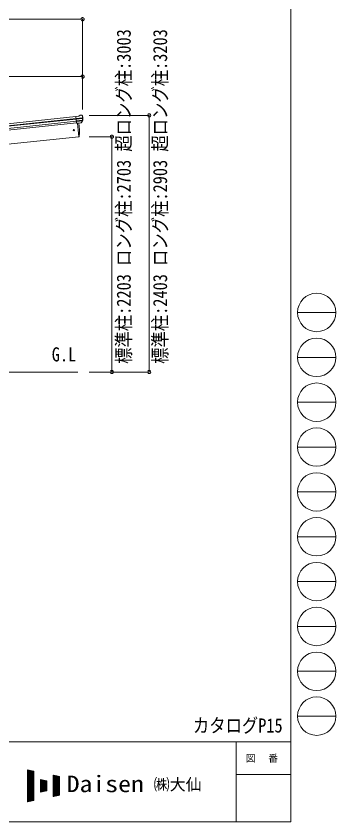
# Model space of a CAD drawing. Units: millimetres at full size, sheet at 1:30; details may follow other scales. Extents: x -20916 to 28483, y -5820 to 5820.
# Drawn here: x 25484 to 28483, y -5820 to 1725 of the extents above; entities that cross this region are included whole.
import ezdxf
from ezdxf.enums import TextEntityAlignment as Align

# ---------------------------------------------------------------- set-up
doc = ezdxf.new("R2010")
doc.units = ezdxf.units.MM
doc.header["$LTSCALE"] = 30
doc.header["$PDMODE"] = 32
doc.header["$PDSIZE"] = 30
doc.linetypes.add('DASHED1', pattern=[1.8, 1.2, -0.6])
doc.layers.add('0-5_DIM1', color=4, linetype='DASHED1', lineweight=9)
doc.layers.add('F-0_240', color=7, linetype='Continuous', lineweight=9)
doc.styles.add('ＭＳ ゴシック', font='')
doc.styles.get('ＭＳ ゴシック').set_extended_font_data('MS Gothic')

msp = doc.modelspace()

# ---------------------------------------------------------------- linework, layer by layer
at = {"layer": '0-5_DIM1', "color": 6, "linetype": 'Continuous'}
for p, q in [((26107.22, 1696.12), (21854.75, 1696.12)), ((26107.22, 1696.12), (26107.22, 858.84)), ((23988.98, 1158.84), (26107.22, 1158.84)), ((26107.22, 1158.84), (26107.22, 851.44)), ((26731.71, 796.12), (26168.85, 796.12)), ((26731.71, 796.12), (26731.71, -1607.28)), ((26381.71, 595.29), (26168.85, 595.29)), ((26381.71, 595.29), (26381.71, -1607.28)), ((26381.71, -1607.28), (26168.85, -1607.28)), ((26731.71, -1607.28), (26168.85, -1607.28))]:
    msp.add_line(p, q, dxfattribs=at)
at = {"layer": '0-5_DIM1', "linetype": 'Continuous'}
for p, q in [((24049.24, 574.73), (26045.33, 784.52)), ((24051.23, 555.83), (26047.31, 765.63)), ((24051.66, 551.65), (26047.75, 761.45)), ((26071.64, 789.3), (26045.12, 786.51)), ((26051.9, 721.96), (26045.12, 786.51)), ((26047.27, 765.98), (26107.01, 772.26)), ((26107.49, 766.39), (26047.89, 760.13)), ((26071.64, 789.3), (26083.24, 796.27)), ((26084.47, 796.68), (26097.96, 798.1)), ((26101.62, 797.01), (26101.62, 797.01)), ((26101.62, 797.01), (26106.8, 792.82)), ((26108.19, 789.12), (26107.88, 790.97)), ((24053.75, 531.79), (26049.84, 741.59)), ((26051.6, 724.85), (24055.51, 515.06)), ((26106.65, 749.64), (26049.62, 743.65)), ((26105.27, 744.98), (26050.09, 739.18)), ((26095.25, 726.75), (26051.88, 722.19)), ((26051.9, 721.96), (26061.85, 723.01)), ((26058.78, 722.68), (26072.17, 595.29)), ((26061.85, 723.01), (26062.12, 722.94)), ((26062.12, 722.94), (26087.45, 725.6)), ((26087.45, 725.6), (26087.7, 725.72)), ((26087.7, 725.72), (26095.4, 726.53)), ((26096.71, 728.4), (26106.16, 746.7)), ((26097.76, 727.97), (26107.88, 746.23)), ((26072.17, 595.29), (24144.83, 392.72)), ((26072.17, 595.29), (26074.23, 595.58))]:
    msp.add_line(p, q, dxfattribs=at)
at = {"layer": '0-5_DIM1', "color": 7, "linetype": 'Continuous'}
msp.add_line((24144.83, -1607.28), (26063.77, -1607.28), dxfattribs=at)
at = {"layer": '0-5_DIM1', "linetype": 'Continuous'}
msp.add_circle((26025.38, 657.84), 6.5, dxfattribs=at)
for centre, radius, start, end in [((26084.78, 793.7), 3, 96.02369, 120.97631), ((26098.47, 793.13), 5, 51.04426, 95.95574), ((25914.63, 767.47), 192.44, 1.4271, 6.57578), ((25907.3, 768.01), 200.2, 354.20009, 359.53883), ((26152.28, 774.37), 45.32, 182.67122, 185.64518), ((26107.68, 765.06), 1.35, 95.1605, 97.91927), ((26110.28, 766.61), 2.74, 179.02151, 184.43412), ((25907.3, 768.01), 202, 354.13916, 6), ((25177.57, 635.5), 900, 357.63919, 5.64986), ((26095.14, 729.42), 2.99, 285.2717, 331.00739), ((26103.49, 748.08), 3, 332.69111, 354.20009), ((26105.26, 747.69), 3, 331, 354.13916), ((26073.81, 598.55), 3, 278, 357.63919)]:
    msp.add_arc(centre, radius, start, end, dxfattribs=at)
for centre, major_axis, ratio, start_param, end_param in [((26105.93, 789.52), (-0.87, 5.91), 0.020485, 0.671432, 1.5691306), ((26100.53, 794.03), (5.88, -1.31), 0.24881, 0.460585, 0.4641038), ((26104.91, 790.49), (-2.34, 1.9), 0.995767, 3.9859716, 4.712389), ((25909.6, 746.06), (-20.92, 199.05), 0.994373, 4.7113789, 4.7277536), ((26094.94, 729.72), (-0.11, 3), 0.642905, 3.2459383, 4.203928), ((26095.08, 729.52), (1.66, -2.51), 0.997631, 5.8041905, 5.8929484), ((26095, 729.63), (3.53, -2.11), 0.650902, 5.2561448, 5.3289554), ((26097.37, 729.98), (1.08, 3.13), 0.040856, 2.1135035, 2.1416249)]:
    msp.add_ellipse(centre, major_axis=major_axis, ratio=ratio, start_param=start_param, end_param=end_param, dxfattribs=at)
at = {"layer": '0-5_DIM1', "color": 6}
for p in [(26107.22, 1696.12), (26107.22, 1158.84), (26731.71, 796.12), (26381.71, 595.29), (26381.71, -1607.28), (26731.71, -1607.28)]:
    msp.add_point(p, dxfattribs=at)
at = {"layer": 'F-0_240', "color": 5}
for p, q in [((28058.54, 5820), (28058.54, -5820)), ((11618.54, -5070), (28058.54, -5070)), ((27548.54, -5070), (27548.54, -5820)), ((27548.54, -5377.5), (28058.54, -5377.5)), ((11618.54, -5820), (28058.54, -5820))]:
    msp.add_line(p, q, dxfattribs=at)
at = {"layer": 'F-0_240', "color": 4}
for p, q in [((28122.65, -1050), (28482.66, -1050)), ((28122.65, -1470), (28482.66, -1470)), ((28122.65, -1890), (28482.66, -1890)), ((28122.65, -2310), (28482.66, -2310)), ((28122.65, -2730), (28482.66, -2730)), ((28122.65, -3150), (28482.66, -3150)), ((28122.65, -3570), (28482.66, -3570)), ((28122.65, -3990), (28482.66, -3990)), ((28122.65, -4410), (28482.66, -4410)), ((28122.65, -4830), (28482.66, -4830))]:
    msp.add_line(p, q, dxfattribs=at)
at = {"layer": 'F-0_240'}
for p, q in [((25591.75, -5332.6), (25651.75, -5345.1)), ((25591.75, -5332.6), (25591.75, -5632.6)), ((25591.75, -5335.42), (25605.29, -5335.42)), ((25591.75, -5338.42), (25619.69, -5338.42)), ((25591.75, -5341.42), (25634.09, -5341.42)), ((25591.75, -5344.42), (25648.49, -5344.42)), ((25591.75, -5347.42), (25651.75, -5347.42)), ((25591.75, -5350.42), (25651.75, -5350.42)), ((25591.75, -5353.42), (25651.75, -5353.42)), ((25591.75, -5356.42), (25651.75, -5356.42)), ((25593.52, -5632.23), (25593.52, -5332.97)), ((25596.52, -5631.61), (25596.52, -5333.6)), ((25599.52, -5630.98), (25599.52, -5334.22)), ((25602.52, -5630.36), (25602.52, -5334.85)), ((25605.52, -5629.73), (25605.52, -5335.47)), ((25608.52, -5629.11), (25608.52, -5336.1)), ((25611.52, -5628.48), (25611.52, -5336.72)), ((25614.52, -5627.86), (25614.52, -5337.35)), ((25617.52, -5627.23), (25617.52, -5337.97)), ((25620.52, -5626.61), (25620.52, -5338.6)), ((25623.52, -5625.98), (25623.52, -5339.22)), ((25626.52, -5625.36), (25626.52, -5339.85)), ((25629.52, -5624.73), (25629.52, -5340.47)), ((25632.52, -5624.11), (25632.52, -5341.1)), ((25635.52, -5623.48), (25635.52, -5341.72)), ((25638.52, -5622.86), (25638.52, -5342.35)), ((25641.52, -5622.23), (25641.52, -5342.97)), ((25644.52, -5621.61), (25644.52, -5343.6)), ((25647.52, -5620.98), (25647.52, -5344.22)), ((25650.52, -5620.36), (25650.52, -5344.85)), ((25651.75, -5345.1), (25651.75, -5620.1)), ((25591.75, -5359.42), (25651.75, -5359.42)), ((25591.75, -5362.42), (25651.75, -5362.42)), ((25591.75, -5365.42), (25651.75, -5365.42)), ((25591.75, -5368.42), (25651.75, -5368.42)), ((25591.75, -5371.42), (25651.75, -5371.42)), ((25591.75, -5374.42), (25651.75, -5374.42)), ((25591.75, -5377.42), (25651.75, -5377.42)), ((25591.75, -5380.42), (25651.75, -5380.42)), ((25591.75, -5383.42), (25651.75, -5383.42)), ((25591.75, -5386.42), (25651.75, -5386.42)), ((25591.75, -5389.42), (25651.75, -5389.42)), ((25591.75, -5392.42), (25651.75, -5392.42)), ((25591.75, -5395.42), (25651.75, -5395.42)), ((25591.75, -5398.42), (25651.75, -5398.42)), ((25591.75, -5401.42), (25651.75, -5401.42)), ((25591.75, -5404.42), (25651.75, -5404.42)), ((25591.75, -5407.42), (25651.75, -5407.42)), ((25591.75, -5410.42), (25651.75, -5410.42)), ((25591.75, -5413.42), (25651.75, -5413.42)), ((25591.75, -5416.42), (25651.75, -5416.42)), ((25591.75, -5419.42), (25651.75, -5419.42)), ((25591.75, -5422.42), (25651.75, -5422.42)), ((25591.75, -5425.42), (25651.75, -5425.42)), ((25591.75, -5428.42), (25651.75, -5428.42)), ((25591.75, -5431.42), (25651.75, -5431.42)), ((25711.75, -5422.6), (25771.75, -5435.1)), ((25711.75, -5422.6), (25711.75, -5542.6)), ((25711.75, -5425.42), (25725.29, -5425.42)), ((25711.75, -5428.42), (25739.69, -5428.42)), ((25711.75, -5431.42), (25754.09, -5431.42)), ((25713.52, -5542.23), (25713.52, -5422.97)), ((25716.52, -5541.61), (25716.52, -5423.6)), ((25719.52, -5540.98), (25719.52, -5424.22)), ((25722.52, -5540.36), (25722.52, -5424.85)), ((25725.52, -5539.73), (25725.52, -5425.47)), ((25728.52, -5539.11), (25728.52, -5426.1)), ((25731.52, -5538.48), (25731.52, -5426.72)), ((25734.52, -5537.86), (25734.52, -5427.35)), ((25737.52, -5537.23), (25737.52, -5427.97)), ((25740.52, -5536.61), (25740.52, -5428.6)), ((25743.52, -5535.98), (25743.52, -5429.22)), ((25746.52, -5535.36), (25746.52, -5429.85)), ((25749.52, -5534.73), (25749.52, -5430.47)), ((25752.52, -5534.11), (25752.52, -5431.1)), ((25755.52, -5533.48), (25755.52, -5431.72)), ((25758.52, -5532.86), (25758.52, -5432.35)), ((25831.75, -5382.6), (25891.75, -5395.1)), ((25831.75, -5382.6), (25831.75, -5582.6)), ((25831.75, -5383.42), (25835.69, -5383.42)), ((25831.75, -5386.42), (25850.09, -5386.42)), ((25831.75, -5389.42), (25864.49, -5389.42)), ((25831.75, -5392.42), (25878.89, -5392.42)), ((25831.75, -5395.42), (25891.75, -5395.42)), ((25831.75, -5398.42), (25891.75, -5398.42)), ((25831.75, -5401.42), (25891.75, -5401.42)), ((25831.75, -5404.42), (25891.75, -5404.42)), ((25831.75, -5407.42), (25891.75, -5407.42)), ((25831.75, -5410.42), (25891.75, -5410.42)), ((25831.75, -5413.42), (25891.75, -5413.42)), ((25831.75, -5416.42), (25891.75, -5416.42)), ((25831.75, -5419.42), (25891.75, -5419.42)), ((25831.75, -5422.42), (25891.75, -5422.42)), ((25831.75, -5425.42), (25891.75, -5425.42)), ((25831.75, -5428.42), (25891.75, -5428.42)), ((25831.75, -5431.42), (25891.75, -5431.42)), ((25833.52, -5582.23), (25833.52, -5382.97)), ((25836.52, -5581.61), (25836.52, -5383.6)), ((25839.52, -5580.98), (25839.52, -5384.22)), ((25842.52, -5580.36), (25842.52, -5384.85)), ((25845.52, -5579.73), (25845.52, -5385.47)), ((25848.52, -5579.11), (25848.52, -5386.1)), ((25851.52, -5578.48), (25851.52, -5386.72)), ((25854.52, -5577.86), (25854.52, -5387.35)), ((25857.52, -5577.23), (25857.52, -5387.97)), ((25860.52, -5576.61), (25860.52, -5388.6)), ((25863.52, -5575.98), (25863.52, -5389.22)), ((25866.52, -5575.36), (25866.52, -5389.85)), ((25869.52, -5574.73), (25869.52, -5390.47)), ((25872.52, -5574.11), (25872.52, -5391.1)), ((25875.52, -5573.48), (25875.52, -5391.72)), ((25878.52, -5572.86), (25878.52, -5392.35)), ((25881.52, -5572.23), (25881.52, -5392.97)), ((25884.52, -5571.61), (25884.52, -5393.6)), ((25887.52, -5570.98), (25887.52, -5394.22)), ((25890.52, -5570.36), (25890.52, -5394.85)), ((25891.75, -5395.1), (25891.75, -5570.1)), ((25591.75, -5434.42), (25651.75, -5434.42)), ((25591.75, -5437.42), (25651.75, -5437.42)), ((25591.75, -5440.42), (25651.75, -5440.42)), ((25591.75, -5443.42), (25651.75, -5443.42)), ((25591.75, -5446.42), (25651.75, -5446.42)), ((25591.75, -5449.42), (25651.75, -5449.42)), ((25591.75, -5452.42), (25651.75, -5452.42)), ((25591.75, -5455.42), (25651.75, -5455.42)), ((25591.75, -5458.42), (25651.75, -5458.42)), ((25591.75, -5461.42), (25651.75, -5461.42)), ((25591.75, -5464.42), (25651.75, -5464.42)), ((25591.75, -5467.42), (25651.75, -5467.42)), ((25591.75, -5470.42), (25651.75, -5470.42)), ((25591.75, -5473.42), (25651.75, -5473.42)), ((25591.75, -5476.42), (25651.75, -5476.42)), ((25591.75, -5479.42), (25651.75, -5479.42)), ((25591.75, -5482.42), (25651.75, -5482.42)), ((25591.75, -5485.42), (25651.75, -5485.42)), ((25591.75, -5488.42), (25651.75, -5488.42)), ((25591.75, -5491.42), (25651.75, -5491.42)), ((25591.75, -5494.42), (25651.75, -5494.42)), ((25591.75, -5497.42), (25651.75, -5497.42)), ((25591.75, -5500.42), (25651.75, -5500.42)), ((25591.75, -5503.42), (25651.75, -5503.42)), ((25591.75, -5506.42), (25651.75, -5506.42)), ((25711.75, -5434.42), (25768.49, -5434.42)), ((25711.75, -5437.42), (25771.75, -5437.42)), ((25711.75, -5440.42), (25771.75, -5440.42)), ((25711.75, -5443.42), (25771.75, -5443.42)), ((25711.75, -5446.42), (25771.75, -5446.42)), ((25711.75, -5449.42), (25771.75, -5449.42)), ((25711.75, -5452.42), (25771.75, -5452.42)), ((25711.75, -5455.42), (25771.75, -5455.42)), ((25711.75, -5458.42), (25771.75, -5458.42)), ((25711.75, -5461.42), (25771.75, -5461.42)), ((25711.75, -5464.42), (25771.75, -5464.42)), ((25711.75, -5467.42), (25771.75, -5467.42)), ((25711.75, -5470.42), (25771.75, -5470.42)), ((25711.75, -5473.42), (25771.75, -5473.42)), ((25711.75, -5476.42), (25771.75, -5476.42)), ((25711.75, -5479.42), (25771.75, -5479.42)), ((25711.75, -5482.42), (25771.75, -5482.42)), ((25711.75, -5485.42), (25771.75, -5485.42)), ((25711.75, -5488.42), (25771.75, -5488.42)), ((25711.75, -5491.42), (25771.75, -5491.42)), ((25711.75, -5494.42), (25771.75, -5494.42)), ((25711.75, -5497.42), (25771.75, -5497.42)), ((25711.75, -5500.42), (25771.75, -5500.42)), ((25711.75, -5503.42), (25771.75, -5503.42)), ((25711.75, -5506.42), (25771.75, -5506.42)), ((25761.52, -5532.23), (25761.52, -5432.97)), ((25764.52, -5531.61), (25764.52, -5433.6)), ((25767.52, -5530.98), (25767.52, -5434.22)), ((25770.52, -5530.36), (25770.52, -5434.85)), ((25771.75, -5435.1), (25771.75, -5530.1)), ((25831.75, -5434.42), (25891.75, -5434.42)), ((25831.75, -5437.42), (25891.75, -5437.42)), ((25831.75, -5440.42), (25891.75, -5440.42)), ((25831.75, -5443.42), (25891.75, -5443.42)), ((25831.75, -5446.42), (25891.75, -5446.42)), ((25831.75, -5449.42), (25891.75, -5449.42)), ((25831.75, -5452.42), (25891.75, -5452.42)), ((25831.75, -5455.42), (25891.75, -5455.42)), ((25831.75, -5458.42), (25891.75, -5458.42)), ((25831.75, -5461.42), (25891.75, -5461.42)), ((25831.75, -5464.42), (25891.75, -5464.42)), ((25831.75, -5467.42), (25891.75, -5467.42)), ((25831.75, -5470.42), (25891.75, -5470.42)), ((25831.75, -5473.42), (25891.75, -5473.42)), ((25831.75, -5476.42), (25891.75, -5476.42)), ((25831.75, -5479.42), (25891.75, -5479.42)), ((25831.75, -5482.42), (25891.75, -5482.42)), ((25831.75, -5485.42), (25891.75, -5485.42)), ((25831.75, -5488.42), (25891.75, -5488.42)), ((25831.75, -5491.42), (25891.75, -5491.42)), ((25831.75, -5494.42), (25891.75, -5494.42)), ((25831.75, -5497.42), (25891.75, -5497.42)), ((25831.75, -5500.42), (25891.75, -5500.42)), ((25831.75, -5503.42), (25891.75, -5503.42)), ((25831.75, -5506.42), (25891.75, -5506.42)), ((25591.75, -5509.42), (25651.75, -5509.42)), ((25591.75, -5512.42), (25651.75, -5512.42)), ((25591.75, -5515.42), (25651.75, -5515.42)), ((25591.75, -5518.42), (25651.75, -5518.42)), ((25591.75, -5521.42), (25651.75, -5521.42)), ((25591.75, -5524.42), (25651.75, -5524.42)), ((25591.75, -5527.42), (25651.75, -5527.42)), ((25591.75, -5530.42), (25651.75, -5530.42)), ((25591.75, -5533.42), (25651.75, -5533.42)), ((25591.75, -5536.42), (25651.75, -5536.42)), ((25591.75, -5539.42), (25651.75, -5539.42)), ((25591.75, -5542.42), (25651.75, -5542.42)), ((25591.75, -5545.42), (25651.75, -5545.42)), ((25591.75, -5548.42), (25651.75, -5548.42)), ((25591.75, -5551.42), (25651.75, -5551.42)), ((25591.75, -5554.42), (25651.75, -5554.42)), ((25591.75, -5557.42), (25651.75, -5557.42)), ((25591.75, -5560.42), (25651.75, -5560.42)), ((25591.75, -5563.42), (25651.75, -5563.42)), ((25591.75, -5566.42), (25651.75, -5566.42)), ((25591.75, -5569.42), (25651.75, -5569.42)), ((25591.75, -5572.42), (25651.75, -5572.42)), ((25591.75, -5575.42), (25651.75, -5575.42)), ((25591.75, -5578.42), (25651.75, -5578.42)), ((25591.75, -5581.42), (25651.75, -5581.42)), ((25711.75, -5509.42), (25771.75, -5509.42)), ((25711.75, -5512.42), (25771.75, -5512.42)), ((25711.75, -5515.42), (25771.75, -5515.42)), ((25711.75, -5518.42), (25771.75, -5518.42)), ((25711.75, -5521.42), (25771.75, -5521.42)), ((25711.75, -5524.42), (25771.75, -5524.42)), ((25711.75, -5527.42), (25771.75, -5527.42)), ((25711.75, -5542.6), (25771.75, -5530.1)), ((25711.75, -5530.42), (25770.2, -5530.42)), ((25711.75, -5533.42), (25755.8, -5533.42)), ((25711.75, -5536.42), (25741.4, -5536.42)), ((25711.75, -5539.42), (25727, -5539.42)), ((25711.75, -5542.42), (25712.6, -5542.42)), ((25831.75, -5509.42), (25891.75, -5509.42)), ((25831.75, -5512.42), (25891.75, -5512.42)), ((25831.75, -5515.42), (25891.75, -5515.42)), ((25831.75, -5518.42), (25891.75, -5518.42)), ((25831.75, -5521.42), (25891.75, -5521.42)), ((25831.75, -5524.42), (25891.75, -5524.42)), ((25831.75, -5527.42), (25891.75, -5527.42)), ((25831.75, -5530.42), (25891.75, -5530.42)), ((25831.75, -5533.42), (25891.75, -5533.42)), ((25831.75, -5536.42), (25891.75, -5536.42)), ((25831.75, -5539.42), (25891.75, -5539.42)), ((25831.75, -5542.42), (25891.75, -5542.42)), ((25831.75, -5545.42), (25891.75, -5545.42)), ((25831.75, -5548.42), (25891.75, -5548.42)), ((25831.75, -5551.42), (25891.75, -5551.42)), ((25831.75, -5554.42), (25891.75, -5554.42)), ((25831.75, -5557.42), (25891.75, -5557.42)), ((25831.75, -5560.42), (25891.75, -5560.42)), ((25831.75, -5563.42), (25891.75, -5563.42)), ((25831.75, -5566.42), (25891.75, -5566.42)), ((25831.75, -5569.42), (25891.75, -5569.42)), ((25891.75, -5570.1), (25831.75, -5582.6)), ((25831.75, -5572.42), (25880.6, -5572.42)), ((25831.75, -5575.42), (25866.2, -5575.42)), ((25831.75, -5578.42), (25851.8, -5578.42)), ((25831.75, -5581.42), (25837.4, -5581.42)), ((25591.75, -5584.42), (25651.75, -5584.42)), ((25591.75, -5587.42), (25651.75, -5587.42)), ((25591.75, -5590.42), (25651.75, -5590.42)), ((25591.75, -5593.42), (25651.75, -5593.42)), ((25591.75, -5596.42), (25651.75, -5596.42)), ((25591.75, -5599.42), (25651.75, -5599.42)), ((25591.75, -5602.42), (25651.75, -5602.42)), ((25591.75, -5605.42), (25651.75, -5605.42)), ((25591.75, -5608.42), (25651.75, -5608.42)), ((25591.75, -5611.42), (25651.75, -5611.42)), ((25591.75, -5614.42), (25651.75, -5614.42)), ((25591.75, -5617.42), (25651.75, -5617.42)), ((25651.75, -5620.1), (25591.75, -5632.6)), ((25591.75, -5620.42), (25650.2, -5620.42)), ((25591.75, -5623.42), (25635.8, -5623.42)), ((25591.75, -5626.42), (25621.4, -5626.42)), ((25591.75, -5629.42), (25607, -5629.42)), ((25591.75, -5632.42), (25592.6, -5632.42))]:
    msp.add_line(p, q, dxfattribs=at)
at = {"layer": 'F-0_240', "color": 4}
for centre in [(28302.65, -1050), (28302.65, -1470), (28302.65, -1890), (28302.65, -2310), (28302.65, -2730), (28302.65, -3150), (28302.65, -3570), (28302.65, -3990), (28302.65, -4410), (28302.65, -4830)]:
    msp.add_circle(centre, 180, dxfattribs=at)

# ---------------------------------------------------------------- texts
at = {"layer": '0-5_DIM1', "color": 7, "style": 'ＭＳ ゴシック', "width": 0.85}
for s, p in [('標準柱:2203 ロング柱:2703 超ロング柱:3003', (26598.58, -1531.23)), ('標準柱:2403 ロング柱:2903 超ロング柱:3203', (26939.54, -1531.23))]:
    msp.add_text(s, height=132, rotation=90, dxfattribs=at).set_placement(p, align=Align.BOTTOM_LEFT)
for s, p in [('G.L', (25818.59, -1547.65)), ('カタログP15', (27142.04, -5022.63))]:
    msp.add_text(s, height=132, dxfattribs=at).set_placement(p, align=Align.BOTTOM_LEFT)
at = {"layer": 'F-0_240', "style": 'ＭＳ ゴシック', "width": 1.15}
msp.add_text('Daisen', height=154, dxfattribs=at).set_placement((25958.61, -5587.6), align=Align.BOTTOM_LEFT)
at = {"layer": 'F-0_240', "style": 'ＭＳ ゴシック'}
msp.add_text('㈱大仙\u3000', height=110, dxfattribs=at).set_placement((26774.01, -5557.6), align=Align.BOTTOM_LEFT)
at = {"layer": 'F-0_240', "insert": (27638.54, -5265), "char_height": 65.98, "attachment_point": 7, "style": 'ＭＳ ゴシック'}
msp.add_mtext('\\T1.17;図\u3000番', dxfattribs=at)

doc.saveas('drawing.dxf')
